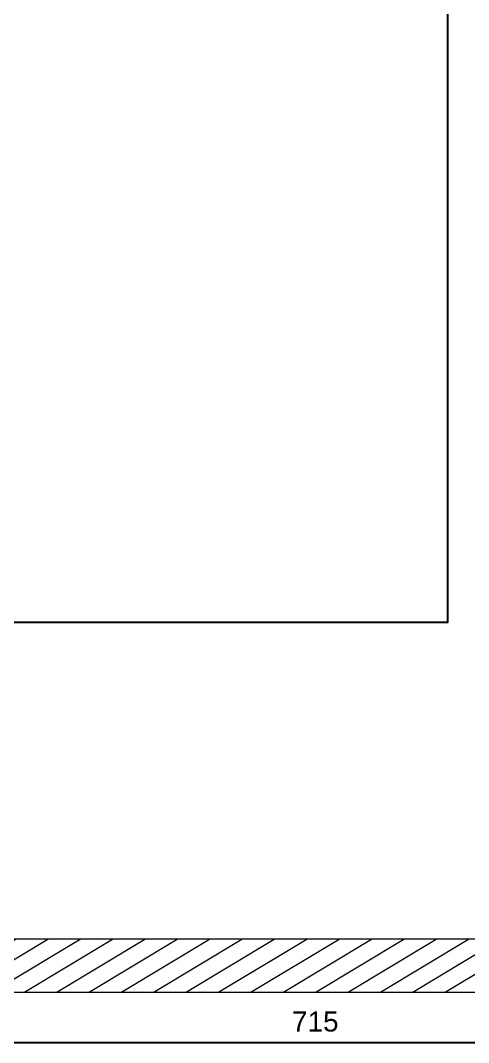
# Model space of a CAD drawing. Header units: inches. Extents: x 274057 to 444617, y 485849 to 635630.
# Drawn here: x 359607.2 to 359775, y 516360.5 to 516743 of the extents above; entities that cross this region are included whole.
import ezdxf

# ---------------------------------------------------------------- set-up
doc = ezdxf.new("R2010")
doc.units = ezdxf.units.IN
doc.header["$MEASUREMENT"] = 0
for name, color, linetype in [('CQ curtains and frames', 252, 'Continuous'), ('CQ PANEL DIMENSION', 1, 'Continuous'), ('CQ wall section', 5, 'Continuous'), ('DOOR', 44, 'Continuous')]:
    doc.layers.add(name, color=color, linetype=linetype)
doc.layers.add('CQ Gypsum Hatch', color=8, linetype='Continuous', lineweight=20)
doc.layers.add('CQ Section Flooring fin.', color=6, linetype='Continuous', lineweight=0)
doc.styles.get("Standard").update_dxf_attribs({"font": 'arial.ttf'})
doc.dimstyles.new('chester 5', dxfattribs={"dimscale": 0.05, "dimtxt": 150, "dimasz": 50, "dimexe": 100, "dimexo": 0, "dimgap": 80, "dimtad": 1, "dimdec": 0, "dimzin": 0, "dimdsep": 46, "dimtxsty": 'Standard', "dimblk": 'DOT', "dimcen": 100, "dimclrd": 1, "dimclre": 1, "dimclrt": 3, "dimadec": 0, "dimazin": 0, "dimtfac": 1, "dimtdec": 0, "dimtofl": 0, "dimtmove": 0, "dimatfit": 3, "dimfxl": 1, "dimtolj": 1, "dimtzin": 0, "dimlwd": -1, "dimarcsym": 0})

# ---------------------------------------------------------------- blocks, each defined once
blk = doc.blocks.new('ff15 section c and d')
at = {"layer": 'CQ Gypsum Hatch'}
h = blk.add_hatch(dxfattribs=at)
h.set_pattern_fill('ANSI31', color=256, scale=50, angle=-13.971423)
h.paths.add_polyline_path([(351925.36, 516379.28), (358425.36, 516379.28), (358425.36, 516399.28), (351925.36, 516399.28)])
at = {"layer": 'CQ Section Flooring fin.'}
for p, q in [((358425.36, 516399.28, -0.03), (351925.36, 516399.28, -0.02)), ((358425.36, 516379.28, -0.03), (351925.36, 516379.28, -0.02))]:
    blk.add_line(p, q, dxfattribs=at)
blk = doc.blocks.new('_Dot')
at = {"color": 0, "linetype": 'ByBlock', "lineweight": -2}
blk.add_line((-0.5, 0), (-1, 0), dxfattribs=at)
at = {"color": 0, "linetype": 'ByBlock', "const_width": 0.5}
blk.add_lwpolyline([(-0.25, 0, 1), (0.25, 0, 1)], format="xyb", close=True, dxfattribs=at)
blk = doc.blocks.new('*D1653')
at = {"layer": 'CQ PANEL DIMENSION', "color": 1, "lineweight": -2, "transparency": 16777216}
for p, q in [((361570.43, 516399.28), (361570.43, 516355.54)), ((362285.43, 516399.28), (362285.43, 516355.54))]:
    blk.add_line(p, q, dxfattribs=at)
at = {"layer": 'CQ PANEL DIMENSION', "color": 1, "transparency": 16777216}
blk.add_line((361572.93, 516360.54), (362282.93, 516360.54), dxfattribs=at)
at = {"layer": 'Defpoints', "color": 0, "transparency": 16777216}
for p in [(361570.43, 516399.28), (362285.43, 516399.28), (362285.43, 516360.54)]:
    blk.add_point(p, dxfattribs=at)
at = {"layer": 'CQ PANEL DIMENSION', "color": 1, "transparency": 16777216, "xscale": 2.5, "yscale": 2.5, "zscale": 2.5, "rotation": 180}
blk.add_blockref('_Dot', (361570.43, 516360.54), dxfattribs=at)
at = {"layer": 'CQ PANEL DIMENSION', "color": 1, "transparency": 16777216, "xscale": 2.5, "yscale": 2.5, "zscale": 2.5}
blk.add_blockref('_Dot', (362285.43, 516360.54), dxfattribs=at)
at = {"layer": 'CQ PANEL DIMENSION', "color": 3, "transparency": 16777216, "insert": (361927.93, 516368.37), "char_height": 7.5, "attachment_point": 5}
blk.add_mtext('\\A1;715', dxfattribs=at)
blk = doc.blocks.new('tv cabinet fireplace')
at = {"layer": 'DOOR', "elevation": 0.09}
blk.add_lwpolyline([(361736.43, 517111.68), (361977.43, 517111.68), (361977.43, 516517.68), (361736.43, 516517.68)], close=True, dxfattribs=at)
at = {"layer": 'CQ PANEL DIMENSION'}
dim = blk.add_linear_dim(base=(362285.43, 516360.54, 0.09), p1=(361570.43, 516399.28, 0.09), p2=(362285.43, 516399.28, 0.09), dimstyle='chester 5', override={"dimtmove": 1}, dxfattribs=at)
dim.commit()
dim.dimension.update_dxf_attribs({"geometry": '*D1653', "text_midpoint": (361927.93, 516368.37, 0.09)})

msp = doc.modelspace()

# ---------------------------------------------------------------- hatches: boundary and pattern name
at = {"layer": 'CQ curtains and frames', "linetype": 'ByBlock', "ltscale": 200}
h = msp.add_hatch(dxfattribs=at)
h.set_pattern_fill('PLASTI,_O', color=256, scale=500, angle=90)
h.set_pattern_definition([(90, (0, 0), (-125, 8e-15), []), (90, (-15.62, 1e-15), (-125, 8e-15), []), (90, (-31.25, 2e-15), (-125, 8e-15), []), (90, (-78.12, 5e-15), (-125, 8e-15), [])])
edge = h.paths.add_edge_path()
edge.add_line((359636.1, 517521.28), (359636.1, 519159.24))
edge.add_line((359636.1, 519159.24), (359615.1, 519189.24))
edge.add_line((359615.1, 519189.24), (359611.1, 519259.37))
edge.add_line((359611.1, 519259.37), (359625.1, 519279.41))
edge.add_line((359625.1, 519279.41), (359625.1, 519299.28))
edge.add_line((359625.1, 519299.28), (354065.1, 519299.34))
edge.add_line((354065.1, 519299.34), (354065.1, 519279.41))
edge.add_line((354065.1, 519279.41), (354069.1, 519279.41))
edge.add_line((354069.1, 519279.41), (354070.27, 519276.58))
edge.add_line((354070.27, 519276.58), (354073.1, 519275.41))
edge.add_line((354073.1, 519275.41), (354073.1, 519272.41))
edge.add_arc((354073.1, 519269.41), 3, 0, 90, ccw=False)
edge.add_line((354076.1, 519269.41), (354079.1, 519269.41))
edge.add_line((354079.1, 519269.41), (354079.1, 519229.24))
edge.add_line((354079.1, 519229.24), (354076.1, 519229.24))
edge.add_arc((354073.1, 519229.24), 3, 270, 360, ccw=False)
edge.add_line((354073.1, 519226.24), (354073.1, 519223.24))
edge.add_arc((354073.1, 519219.24), 4, 90, 180)
edge.add_line((354069.1, 519219.24), (354065.1, 519219.24))
edge.add_line((354065.1, 519219.24), (354065.1, 519199.24))
edge.add_line((354065.1, 519199.24), (354068.1, 519199.24))
edge.add_arc((354071.1, 519199.24), 3, 180, 270)
edge.add_line((354071.1, 519196.24), (354071.1, 519193.24))
edge.add_arc((354071.1, 519189.24), 4, -90, 90, ccw=False)
edge.add_line((354071.1, 519185.24), (354071.1, 519182.24))
edge.add_arc((354071.1, 519179.24), 3, 90, 180)
edge.add_line((354068.1, 519179.24), (354065.1, 519179.24))
edge.add_line((354065.1, 519179.24), (354065.1, 519157.92))
edge.add_line((354065.1, 519157.92), (354052.04, 519157.92))
edge.add_line((354052.04, 519157.92), (354069.17, 516514.31))
edge.add_line((354069.17, 516514.31), (354295.1, 516514.25))
edge.add_line((354295.1, 516514.25), (354295.1, 519049.28))
edge.add_line((354295.1, 519049.28), (359395.1, 519049.28))
edge.add_line((359395.1, 519049.28), (359394.66, 517521.28))
edge.add_line((359394.66, 517521.28), (359636.1, 517521.42))

# ---------------------------------------------------------------- block references
at = {"layer": 'CQ PANEL DIMENSION'}
msp.add_blockref('tv cabinet fireplace', (-2210.33, 0, -0.09), dxfattribs=at)
at = {"layer": 'CQ wall section'}
msp.add_blockref('ff15 section c and d', (1669.74, 0), dxfattribs=at)

doc.saveas('drawing.dxf')
